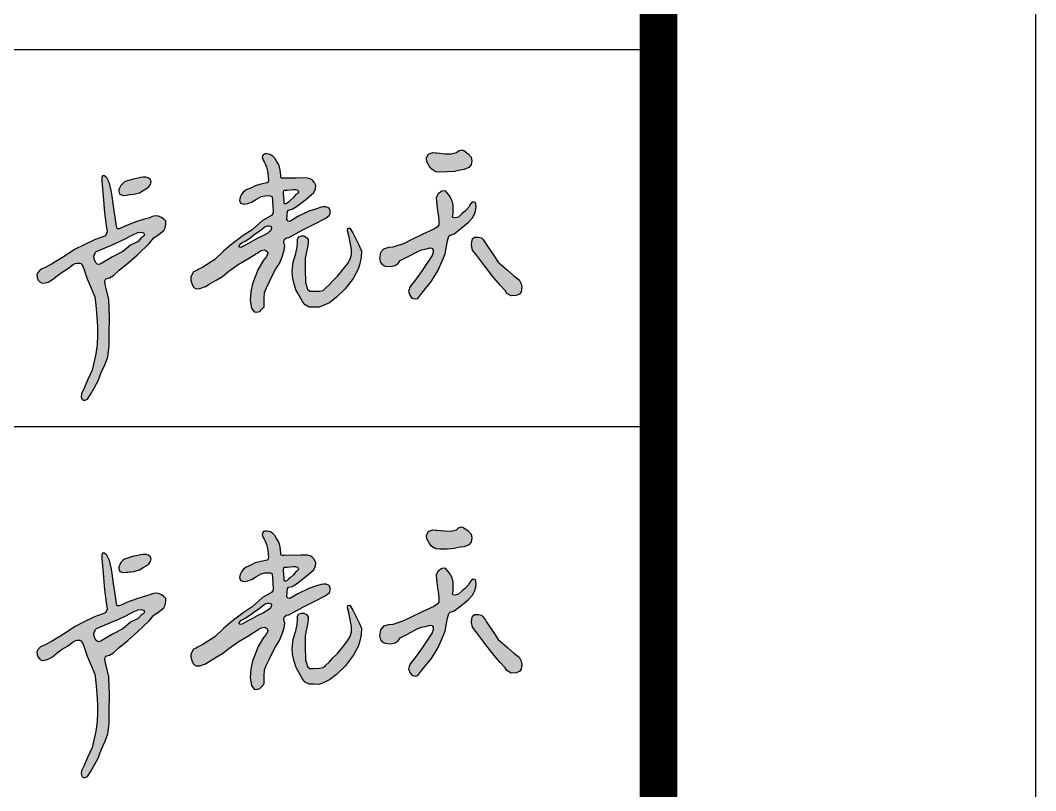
# Model space of a CAD drawing. Extents: x 9539573 to 9710259, y 1656270 to 2510207.
# Drawn here: x 9706222 to 9710259, y 2369643 to 2372707 of the extents above; entities that cross this region are included whole.
import ezdxf

# ---------------------------------------------------------------- set-up
doc = ezdxf.new("R2010")
doc.units = 0
doc.header["$LTSCALE"] = 1000
doc.header["$MEASUREMENT"] = 0
doc.layers.get('0').update_dxf_attribs({"linetype": 'CONTINUOUS'})
doc.layers.add('PP-PM-TK', color=7, linetype='CONTINUOUS')
doc.layers.add('PUB_TITLE', color=4, linetype='CONTINUOUS')

# ---------------------------------------------------------------- blocks, each defined once
blk = doc.blocks.new('A2 TK 2019')
h = blk.add_hatch(color=7)
h.paths.add_polyline_path([(7040083.6, 1994082.6), (7040089.1, 1994090.1), (7040090.5, 1994097), (7040087.6, 1994103.9), (7040082.8, 1994107), (7040076.6, 1994109.3), (7040069.2, 1994108.8), (7040062.7, 1994107.9), (7040051.4, 1994105.7), (7040043.5, 1994104.2), (7040030.8, 1994100.3), (7040019.7, 1994096.5), (7040015.5, 1994092.7), (7040009.9, 1994087.4), (7040007.2, 1994081.8), (7040004.8, 1994076.4), (7040004.7, 1994073), (7040006, 1994067.8), (7040007.7, 1994063.9), (7040015.2, 1994060.8), (7040025.1, 1994061.7), (7040029, 1994062), (7040033.5, 1994063), (7040035.8, 1994063.1), (7040045.1, 1994064), (7040059.4, 1994067.8), (7040069.2, 1994074.1)], flags=17)
h.paths.add_polyline_path([(7039995.2, 1994003.3), (7039991.1, 1994032.3), (7039987.2, 1994058.9), (7039985.2, 1994069.6), (7039979.8, 1994093.2), (7039972.9, 1994107), (7039966.5, 1994112.7), (7039961.9, 1994112.6), (7039959.5, 1994109.1), (7039959.8, 1994098.7), (7039963.4, 1994059.2), (7039966.8, 1994014.8), (7039971.6, 1993981.3), (7039973.7, 1993964.2), (7039969.8, 1993953.8), (7039940.3, 1993943.2), (7039912.7, 1993930.2), (7039887, 1993917.1), (7039863.1, 1993900.7), (7039826.5, 1993878.3), (7039809.4, 1993869.5), (7039797.3, 1993864.5), (7039790.8, 1993857.5), (7039787.9, 1993850.7), (7039788.4, 1993843.3), (7039791, 1993836.3), (7039795.1, 1993831.5), (7039801.9, 1993828.1), (7039809.1, 1993828.7), (7039817.2, 1993831), (7039829, 1993837.9), (7039841.4, 1993848), (7039854.7, 1993857.7), (7039869.1, 1993865.7), (7039883.8, 1993877.5), (7039889.4, 1993880), (7039894.5, 1993881.6), (7039900.9, 1993881.6), (7039904.5, 1993880), (7039908.9, 1993874.8), (7039911.7, 1993865.9), (7039920.7, 1993839.6), (7039931.6, 1993814.8), (7039941.1, 1993791.8), (7039943.5, 1993778.8), (7039944.9, 1993759.7), (7039946.4, 1993738.5), (7039948.3, 1993712.1), (7039948.5, 1993689.9), (7039947.7, 1993665.8), (7039944.2, 1993640.9), (7039934.2, 1993597.4), (7039922, 1993570.6), (7039912.1, 1993548.2), (7039906, 1993535.1), (7039905.4, 1993527.9), (7039906.5, 1993521.5), (7039910.5, 1993517.6), (7039915.5, 1993518.1), (7039921.8, 1993520.5), (7039929.5, 1993532.7), (7039941.7, 1993553.2), (7039950, 1993569.3), (7039958.1, 1993590.9), (7039969.1, 1993613.8), (7039975.9, 1993633.2), (7039978.9, 1993661.8), (7039979.5, 1993693.9), (7039980.1, 1993737.9), (7039978.3, 1993784.7), (7039971.8, 1993810.9), (7039968.5, 1993824.7), (7039967.8, 1993834.3), (7039970.5, 1993839.7), (7039979.9, 1993842), (7039990.7, 1993848.6), (7040005.9, 1993862.3), (7040028.6, 1993881.3), (7040054.7, 1993903.6), (7040085.6, 1993933.4), (7040097.9, 1993947.9), (7040111.7, 1993957.6), (7040124, 1993967.9), (7040128.1, 1993974.4), (7040129.4, 1993984.3), (7040129.2, 1993992.1), (7040124.6, 1993997.8), (7040118, 1994002.2), (7040110.4, 1994005.4), (7040102.5, 1994006.3), (7040093.2, 1994004.8), (7040086.8, 1994001.7), (7040069.5, 1993996.7), (7040052.9, 1993991.2), (7040024.8, 1993981.2), (7040010.8, 1993974.7), (7040005.6, 1993972.4), (7040001.9, 1993972.6), (7039999.3, 1993973.9), (7039998.7, 1993979.3)])
h.paths.add_polyline_path([(7040006.7, 1993938.5), (7040023.2, 1993946.5), (7040035.3, 1993952.6), (7040047.6, 1993958.9), (7040056.1, 1993962.2), (7040064.1, 1993963.1), (7040070.2, 1993961.3), (7040072.3, 1993958.3), (7040072.7, 1993955.1), (7040069.2, 1993951.9), (7040064.1, 1993948), (7040056.3, 1993939), (7040035.6, 1993929.1), (7040015.1, 1993912.2), (7039988.5, 1993897.6), (7039960, 1993881.1), (7039952.9, 1993877.6), (7039947.4, 1993878.8), (7039944.6, 1993881.3), (7039941.2, 1993887.2), (7039939.2, 1993893.4), (7039938.8, 1993897.6), (7039939.7, 1993902), (7039941.8, 1993906.4), (7039943.3, 1993910.1), (7039944.3, 1993911.3), (7039945.9, 1993912.3), (7039985.2, 1993929.3)], flags=16)
h.paths.add_polyline_path([(7040526.9, 1994087.2), (7040523.1, 1994096.2), (7040517.8, 1994102.1), (7040512.4, 1994105.1), (7040504.8, 1994106.7), (7040487, 1994107.2), (7040474.7, 1994106.4), (7040454.6, 1994106.7), (7040443.2, 1994106.5), (7040438.7, 1994106.4), (7040435.4, 1994106.9), (7040434.3, 1994108), (7040434.1, 1994110.5), (7040434.1, 1994112.3), (7040434.1, 1994113.7), (7040432.9, 1994129), (7040430.7, 1994136.6), (7040428.2, 1994143.3), (7040423.2, 1994151.3), (7040418, 1994159.6), (7040413.5, 1994164.8), (7040408.8, 1994167.9), (7040403.5, 1994170), (7040397.1, 1994170.7), (7040392.2, 1994170.7), (7040388, 1994169.5), (7040385.6, 1994165.7), (7040385, 1994161.8), (7040387.2, 1994154.3), (7040390.2, 1994149.4), (7040393, 1994144.6), (7040396.5, 1994135.8), (7040400, 1994121.5), (7040400.8, 1994109.6), (7040401.6, 1994102.1), (7040400.9, 1994096.3), (7040398.1, 1994094), (7040381.7, 1994090.7), (7040366.5, 1994086.6), (7040356.2, 1994081.3), (7040342.8, 1994075.3), (7040334.9, 1994069.5), (7040330, 1994063.1), (7040326.5, 1994055.7), (7040325, 1994047.5), (7040327.5, 1994039.8), (7040336.7, 1994037.7), (7040346.9, 1994038.9), (7040356.9, 1994043), (7040369.8, 1994050.8), (7040382.3, 1994057.6), (7040392.3, 1994060), (7040401, 1994060.6), (7040406.9, 1994059.9), (7040410.9, 1994058.3), (7040411.7, 1994055.6), (7040412.2, 1994048.5), (7040413.5, 1994030), (7040414.2, 1994020.7), (7040413.8, 1994014.5), (7040409.7, 1994007.7), (7040385.5, 1993994.5), (7040358.3, 1993969.9), (7040334.4, 1993954.3), (7040300.9, 1993928.5), (7040282.6, 1993912.8), (7040259.1, 1993890.5), (7040227.8, 1993870.3), (7040215.1, 1993864), (7040209.6, 1993860.8), (7040202.8, 1993858.2), (7040195.8, 1993844.9), (7040195.6, 1993836.4), (7040199.1, 1993825), (7040203.5, 1993816.9), (7040210.1, 1993813.4), (7040219.7, 1993813.8), (7040235, 1993818.9), (7040244.1, 1993825.6), (7040262.9, 1993836.4), (7040279.6, 1993846.1), (7040296.5, 1993860), (7040320.9, 1993877.7), (7040346.6, 1993892.8), (7040374.3, 1993909.8), (7040382.5, 1993914.9), (7040390.2, 1993916.4), (7040394.1, 1993915.1), (7040398.2, 1993912), (7040399.9, 1993907.4), (7040398.5, 1993902.2), (7040394.9, 1993895.9), (7040388.3, 1993889), (7040374.6, 1993865.2), (7040366.1, 1993844.6), (7040358.8, 1993826), (7040354.8, 1993805.6), (7040353.4, 1993782.1), (7040356.9, 1993761.5), (7040363.7, 1993751.8), (7040371.1, 1993751.2), (7040379, 1993753.4), (7040383.5, 1993758.2), (7040390.1, 1993765.7), (7040390.2, 1993774), (7040390.1, 1993787.1), (7040390.9, 1993803), (7040396, 1993816), (7040404.1, 1993832.4), (7040411.9, 1993849.1), (7040420.9, 1993865.7), (7040431.1, 1993880.6), (7040438.1, 1993898.3), (7040443, 1993914.3), (7040444.6, 1993926.8), (7040442.3, 1993935.8), (7040442.8, 1993943.1), (7040445.5, 1993945.6), (7040449, 1993948.1), (7040455.1, 1993949), (7040492.7, 1993969.6), (7040523.1, 1993984.5), (7040554, 1994000.5), (7040563.2, 1994008.2), (7040566.1, 1994016.9), (7040564.3, 1994022.6), (7040562, 1994027.1), (7040554.9, 1994030.6), (7040547.8, 1994030.6), (7040541.6, 1994029.3), (7040526.2, 1994024.7), (7040508.6, 1994018.9), (7040479.6, 1994004.8), (7040458.4, 1993991.9), (7040454, 1993992.9), (7040450.5, 1993996.8), (7040451.1, 1994008.6), (7040451.8, 1994018.2), (7040454.6, 1994021.9), (7040464.8, 1994024), (7040475.5, 1994031.4), (7040500.7, 1994050.2), (7040522.2, 1994068.3), (7040526.6, 1994078.5)])
h.paths.add_polyline_path([(7040442.3, 1994072.8), (7040444.1, 1994074.9), (7040446.7, 1994074.9), (7040449.3, 1994074.9), (7040451.5, 1994075.1), (7040466.9, 1994076.7), (7040473.4, 1994076.7), (7040477.3, 1994075.5), (7040480.5, 1994073), (7040480.8, 1994070.2), (7040479.1, 1994066.1), (7040474.5, 1994062.9), (7040467.5, 1994054.8), (7040459, 1994047.2), (7040454.6, 1994043.2), (7040450.8, 1994039.8), (7040447.4, 1994038.5), (7040444.1, 1994038.4), (7040443.3, 1994040.5), (7040442.8, 1994043.8), (7040442.1, 1994056.6), (7040441.4, 1994065.2), (7040441.6, 1994069.2)], flags=16)
h.paths.add_polyline_path([(7040403.3, 1993980.1), (7040406.7, 1993979.4), (7040409.3, 1993975.8), (7040409, 1993970.9), (7040406.9, 1993966.8), (7040403.8, 1993964.3), (7040399.9, 1993960.9), (7040388.2, 1993954.2), (7040371.2, 1993946.3), (7040359.1, 1993939.5), (7040346.9, 1993932.7), (7040334.9, 1993925.8), (7040330.7, 1993923.9), (7040326.4, 1993923), (7040323.9, 1993924.8), (7040324.2, 1993927.4), (7040326.2, 1993931), (7040328.4, 1993933.7), (7040333.3, 1993936.4), (7040339.9, 1993939.9), (7040351.9, 1993947.8), (7040362.6, 1993956.2), (7040374, 1993963.8), (7040380.5, 1993968.6), (7040385.6, 1993972.4), (7040388.2, 1993974.7), (7040393.1, 1993978.2), (7040399.1, 1993980.2)], flags=16)
h.paths.add_polyline_path([(7040500.1, 1993842.1), (7040499, 1993853.4), (7040498.8, 1993866.4), (7040498.5, 1993881.2), (7040498.8, 1993893.3), (7040501.9, 1993907), (7040506.1, 1993928.2), (7040506.8, 1993936), (7040506.8, 1993944), (7040502.3, 1993949.4), (7040495.3, 1993953.2), (7040492.8, 1993953.2), (7040489.4, 1993953.2), (7040482.2, 1993951.3), (7040478.6, 1993945.2), (7040478.1, 1993936.1), (7040477.5, 1993923.2), (7040474.4, 1993906.9), (7040467.3, 1993884.2), (7040464, 1993859.6), (7040465, 1993845.9), (7040468.8, 1993828.7), (7040474.4, 1993810.8), (7040479.5, 1993801.3), (7040492.4, 1993777.9), (7040498.5, 1993770.4), (7040509.5, 1993764.8), (7040521.1, 1993764.8), (7040535.5, 1993764.3), (7040544.9, 1993768.1), (7040563.1, 1993776.4), (7040581.6, 1993791), (7040604.5, 1993813.1), (7040626, 1993840.9), (7040639.4, 1993865.2), (7040642.6, 1993876.8), (7040647.3, 1993896.1), (7040647.7, 1993913.3), (7040642, 1993928), (7040630.2, 1993950.9), (7040625.5, 1993961.2), (7040616.9, 1993974.2), (7040611.9, 1993973.6), (7040610.9, 1993967.1), (7040614.5, 1993953.8), (7040617.4, 1993940.9), (7040621.2, 1993917.3), (7040621.3, 1993904.1), (7040618.3, 1993891.5), (7040610.8, 1993879.7), (7040599.4, 1993865.2), (7040584.3, 1993846.3), (7040570.8, 1993832.9), (7040563, 1993824.3), (7040552.9, 1993814.9), (7040546.1, 1993809.1), (7040536.5, 1993807.3), (7040519.9, 1993807.1), (7040510.9, 1993807.1), (7040505.2, 1993812.3), (7040502.3, 1993820.8), (7040500.1, 1993830.9)])
h.paths.add_polyline_path([(7040879.6, 1993952.8), (7040883.4, 1993955.8), (7040894.1, 1993959.3), (7040911, 1993973.1), (7040930.5, 1993988.8), (7040942.6, 1994001.5), (7040948.7, 1994013), (7040951.5, 1994022.2), (7040951.9, 1994032.2), (7040950, 1994042.1), (7040944.5, 1994043.5), (7040940, 1994040.9), (7040935.4, 1994035.9), (7040932.9, 1994029.7), (7040923.6, 1994019.9), (7040915.2, 1994012.4), (7040905.3, 1994003.4), (7040896.3, 1994001.1), (7040890.7, 1994001.8), (7040889.6, 1994003.9), (7040890.3, 1994009.2), (7040890.8, 1994011.3), (7040891.4, 1994035.7), (7040888.7, 1994046.6), (7040881.7, 1994059.3), (7040871.1, 1994072.5), (7040861.3, 1994071.9), (7040851.1, 1994064.7), (7040846.2, 1994055.1), (7040847.2, 1994043.6), (7040849.9, 1994020.1), (7040852.3, 1994004.7), (7040853.5, 1993992.9), (7040852.8, 1993982.7), (7040848.3, 1993976.9), (7040840.3, 1993971), (7040811, 1993957.8), (7040781.8, 1993944), (7040759.3, 1993932.8), (7040744.2, 1993928.1), (7040730.8, 1993923.5), (7040719.8, 1993922.8), (7040706.1, 1993918.7), (7040698.2, 1993909), (7040695.6, 1993893.5), (7040698.2, 1993882.5), (7040703.7, 1993876.8), (7040710.8, 1993873.4), (7040725.4, 1993872), (7040737.8, 1993874.8), (7040744.9, 1993880.2), (7040750.5, 1993887.9), (7040770.5, 1993898), (7040796.1, 1993911.6), (7040807.4, 1993916.6), (7040816.7, 1993918), (7040829.8, 1993921.4), (7040834.6, 1993920.6), (7040837.7, 1993916.3), (7040838.1, 1993910), (7040835.1, 1993901.1), (7040809, 1993861.7), (7040791.5, 1993836.8), (7040776.9, 1993819.3), (7040773.1, 1993806.1), (7040775.9, 1993796.2), (7040781.4, 1993788.6), (7040790.4, 1993786.4), (7040797.3, 1993787.7), (7040808.3, 1993801.9), (7040833.6, 1993833.5), (7040851.3, 1993862.6), (7040863, 1993888.7), (7040869.6, 1993905.6), (7040873.4, 1993925.6), (7040875.7, 1993940.1)])
h.paths.add_polyline_path([(7040940.3, 1994152.7), (7040938.6, 1994162.5), (7040931.3, 1994171.2), (7040919.3, 1994179.8), (7040914.4, 1994181.9), (7040905.4, 1994179.2), (7040900.1, 1994174.3), (7040885.5, 1994170.9), (7040869, 1994171.2), (7040848.1, 1994173.4), (7040845.1, 1994173.8), (7040836.4, 1994174.3), (7040825.7, 1994169.9), (7040820.3, 1994160.4), (7040821.7, 1994150), (7040828.1, 1994137.8), (7040834.8, 1994130.4), (7040845.3, 1994123.7), (7040855.9, 1994122.7), (7040875, 1994123.3), (7040894.9, 1994124.4), (7040909.4, 1994128.1), (7040920.4, 1994129.5), (7040932.6, 1994134.9), (7040939, 1994141.5)])
h.paths.add_polyline_path([(7040998.7, 1993901.4), (7040980.3, 1993928.6), (7040976.6, 1993934.4), (7040970.9, 1993944), (7040966, 1993948.3), (7040958.1, 1993950.1), (7040948.1, 1993949.8), (7040942, 1993945.3), (7040940.4, 1993937.9), (7040939.8, 1993928.5), (7040942.1, 1993915.8), (7040953.7, 1993901.4), (7040977.8, 1993869.8), (7040998.5, 1993842.4), (7041016, 1993822.7), (7041028.6, 1993808.4), (7041033.7, 1993801.1), (7041045.1, 1993794.7), (7041058.1, 1993795.6), (7041067, 1993799.1), (7041071.1, 1993805.3), (7041073.2, 1993817.5), (7041071.8, 1993826.2), (7041066.2, 1993836.8), (7041052.3, 1993847.6), (7041035.2, 1993862.3), (7041010.7, 1993883.7)])
h = blk.add_hatch(color=7)
h.paths.add_polyline_path([(7040083.6, 1993082.6), (7040089.1, 1993090.1), (7040090.5, 1993097), (7040087.6, 1993103.9), (7040082.8, 1993107), (7040076.6, 1993109.3), (7040069.2, 1993108.8), (7040062.7, 1993107.9), (7040051.4, 1993105.7), (7040043.5, 1993104.2), (7040030.8, 1993100.3), (7040019.7, 1993096.5), (7040015.5, 1993092.7), (7040009.9, 1993087.4), (7040007.2, 1993081.8), (7040004.8, 1993076.4), (7040004.7, 1993073), (7040006, 1993067.8), (7040007.7, 1993063.9), (7040015.2, 1993060.8), (7040025.1, 1993061.7), (7040029, 1993062), (7040033.5, 1993063), (7040035.8, 1993063.1), (7040045.1, 1993064), (7040059.4, 1993067.8), (7040069.2, 1993074.1)], flags=17)
h.paths.add_polyline_path([(7039995.2, 1993003.3), (7039991.1, 1993032.3), (7039987.2, 1993058.9), (7039985.2, 1993069.6), (7039979.8, 1993093.2), (7039972.9, 1993107), (7039966.5, 1993112.7), (7039961.9, 1993112.6), (7039959.5, 1993109.1), (7039959.8, 1993098.7), (7039963.4, 1993059.2), (7039966.8, 1993014.8), (7039971.6, 1992981.3), (7039973.7, 1992964.2), (7039969.8, 1992953.8), (7039940.3, 1992943.2), (7039912.7, 1992930.2), (7039887, 1992917.1), (7039863.1, 1992900.7), (7039826.5, 1992878.3), (7039809.4, 1992869.5), (7039797.3, 1992864.5), (7039790.8, 1992857.5), (7039787.9, 1992850.7), (7039788.4, 1992843.3), (7039791, 1992836.3), (7039795.1, 1992831.5), (7039801.9, 1992828.1), (7039809.1, 1992828.7), (7039817.2, 1992831), (7039829, 1992837.9), (7039841.4, 1992848), (7039854.7, 1992857.7), (7039869.1, 1992865.7), (7039883.8, 1992877.5), (7039889.4, 1992880), (7039894.5, 1992881.6), (7039900.9, 1992881.6), (7039904.5, 1992880), (7039908.9, 1992874.8), (7039911.7, 1992865.9), (7039920.7, 1992839.6), (7039931.6, 1992814.8), (7039941.1, 1992791.8), (7039943.5, 1992778.8), (7039944.9, 1992759.7), (7039946.4, 1992738.5), (7039948.3, 1992712.1), (7039948.5, 1992689.9), (7039947.7, 1992665.8), (7039944.2, 1992640.9), (7039934.2, 1992597.4), (7039922, 1992570.6), (7039912.1, 1992548.2), (7039906, 1992535.1), (7039905.4, 1992527.9), (7039906.5, 1992521.5), (7039910.5, 1992517.6), (7039915.5, 1992518.1), (7039921.8, 1992520.5), (7039929.5, 1992532.7), (7039941.7, 1992553.2), (7039950, 1992569.3), (7039958.1, 1992590.9), (7039969.1, 1992613.8), (7039975.9, 1992633.2), (7039978.9, 1992661.8), (7039979.5, 1992693.9), (7039980.1, 1992737.9), (7039978.3, 1992784.7), (7039971.8, 1992810.9), (7039968.5, 1992824.7), (7039967.8, 1992834.3), (7039970.5, 1992839.7), (7039979.9, 1992842), (7039990.7, 1992848.6), (7040005.9, 1992862.3), (7040028.6, 1992881.3), (7040054.7, 1992903.6), (7040085.6, 1992933.4), (7040097.9, 1992947.9), (7040111.7, 1992957.6), (7040124, 1992967.9), (7040128.1, 1992974.4), (7040129.4, 1992984.3), (7040129.2, 1992992.1), (7040124.6, 1992997.8), (7040118, 1993002.2), (7040110.4, 1993005.4), (7040102.5, 1993006.3), (7040093.2, 1993004.8), (7040086.8, 1993001.7), (7040069.5, 1992996.7), (7040052.9, 1992991.2), (7040024.8, 1992981.2), (7040010.8, 1992974.7), (7040005.6, 1992972.4), (7040001.9, 1992972.6), (7039999.3, 1992973.9), (7039998.7, 1992979.3)])
h.paths.add_polyline_path([(7040006.7, 1992938.5), (7040023.2, 1992946.5), (7040035.3, 1992952.6), (7040047.6, 1992958.9), (7040056.1, 1992962.2), (7040064.1, 1992963.1), (7040070.2, 1992961.3), (7040072.3, 1992958.3), (7040072.7, 1992955.1), (7040069.2, 1992951.9), (7040064.1, 1992948), (7040056.3, 1992939), (7040035.6, 1992929.1), (7040015.1, 1992912.2), (7039988.5, 1992897.6), (7039960, 1992881.1), (7039952.9, 1992877.6), (7039947.4, 1992878.8), (7039944.6, 1992881.3), (7039941.2, 1992887.2), (7039939.2, 1992893.4), (7039938.8, 1992897.6), (7039939.7, 1992902), (7039941.8, 1992906.4), (7039943.3, 1992910.1), (7039944.3, 1992911.3), (7039945.9, 1992912.3), (7039985.2, 1992929.3)], flags=16)
h.paths.add_polyline_path([(7040526.9, 1993087.2), (7040523.1, 1993096.2), (7040517.8, 1993102.1), (7040512.4, 1993105.1), (7040504.8, 1993106.7), (7040487, 1993107.2), (7040474.7, 1993106.4), (7040454.6, 1993106.7), (7040443.2, 1993106.5), (7040438.7, 1993106.4), (7040435.4, 1993106.9), (7040434.3, 1993108), (7040434.1, 1993110.5), (7040434.1, 1993112.3), (7040434.1, 1993113.7), (7040432.9, 1993129), (7040430.7, 1993136.6), (7040428.2, 1993143.3), (7040423.2, 1993151.3), (7040418, 1993159.6), (7040413.5, 1993164.8), (7040408.8, 1993167.9), (7040403.5, 1993170), (7040397.1, 1993170.7), (7040392.2, 1993170.7), (7040388, 1993169.5), (7040385.6, 1993165.7), (7040385, 1993161.8), (7040387.2, 1993154.3), (7040390.2, 1993149.4), (7040393, 1993144.6), (7040396.5, 1993135.8), (7040400, 1993121.5), (7040400.8, 1993109.6), (7040401.6, 1993102.1), (7040400.9, 1993096.3), (7040398.1, 1993094), (7040381.7, 1993090.7), (7040366.5, 1993086.6), (7040356.2, 1993081.3), (7040342.8, 1993075.3), (7040334.9, 1993069.5), (7040330, 1993063.1), (7040326.5, 1993055.7), (7040325, 1993047.5), (7040327.5, 1993039.8), (7040336.7, 1993037.7), (7040346.9, 1993038.9), (7040356.9, 1993043), (7040369.8, 1993050.8), (7040382.3, 1993057.6), (7040392.3, 1993060), (7040401, 1993060.6), (7040406.9, 1993059.9), (7040410.9, 1993058.3), (7040411.7, 1993055.6), (7040412.2, 1993048.5), (7040413.5, 1993030), (7040414.2, 1993020.7), (7040413.8, 1993014.5), (7040409.7, 1993007.7), (7040385.5, 1992994.5), (7040358.3, 1992969.9), (7040334.4, 1992954.3), (7040300.9, 1992928.5), (7040282.6, 1992912.8), (7040259.1, 1992890.5), (7040227.8, 1992870.3), (7040215.1, 1992864), (7040209.6, 1992860.8), (7040202.8, 1992858.2), (7040195.8, 1992844.9), (7040195.6, 1992836.4), (7040199.1, 1992825), (7040203.5, 1992816.9), (7040210.1, 1992813.4), (7040219.7, 1992813.8), (7040235, 1992818.9), (7040244.1, 1992825.6), (7040262.9, 1992836.4), (7040279.6, 1992846.1), (7040296.5, 1992860), (7040320.9, 1992877.7), (7040346.6, 1992892.8), (7040374.3, 1992909.8), (7040382.5, 1992914.9), (7040390.2, 1992916.4), (7040394.1, 1992915.1), (7040398.2, 1992912), (7040399.9, 1992907.4), (7040398.5, 1992902.2), (7040394.9, 1992895.9), (7040388.3, 1992889), (7040374.6, 1992865.2), (7040366.1, 1992844.6), (7040358.8, 1992826), (7040354.8, 1992805.6), (7040353.4, 1992782.1), (7040356.9, 1992761.5), (7040363.7, 1992751.8), (7040371.1, 1992751.2), (7040379, 1992753.4), (7040383.5, 1992758.2), (7040390.1, 1992765.7), (7040390.2, 1992774), (7040390.1, 1992787.1), (7040390.9, 1992803), (7040396, 1992816), (7040404.1, 1992832.4), (7040411.9, 1992849.1), (7040420.9, 1992865.7), (7040431.1, 1992880.6), (7040438.1, 1992898.3), (7040443, 1992914.3), (7040444.6, 1992926.8), (7040442.3, 1992935.8), (7040442.8, 1992943.1), (7040445.5, 1992945.6), (7040449, 1992948.1), (7040455.1, 1992949), (7040492.7, 1992969.6), (7040523.1, 1992984.5), (7040554, 1993000.5), (7040563.2, 1993008.2), (7040566.1, 1993016.9), (7040564.3, 1993022.6), (7040562, 1993027.1), (7040554.9, 1993030.6), (7040547.8, 1993030.6), (7040541.6, 1993029.3), (7040526.2, 1993024.7), (7040508.6, 1993018.9), (7040479.6, 1993004.8), (7040458.4, 1992991.9), (7040454, 1992992.9), (7040450.5, 1992996.8), (7040451.1, 1993008.6), (7040451.8, 1993018.2), (7040454.6, 1993021.9), (7040464.8, 1993024), (7040475.5, 1993031.4), (7040500.7, 1993050.2), (7040522.2, 1993068.3), (7040526.6, 1993078.5)])
h.paths.add_polyline_path([(7040442.3, 1993072.8), (7040444.1, 1993074.9), (7040446.7, 1993074.9), (7040449.3, 1993074.9), (7040451.5, 1993075.1), (7040466.9, 1993076.7), (7040473.4, 1993076.7), (7040477.3, 1993075.5), (7040480.5, 1993073), (7040480.8, 1993070.2), (7040479.1, 1993066.1), (7040474.5, 1993062.9), (7040467.5, 1993054.8), (7040459, 1993047.2), (7040454.6, 1993043.2), (7040450.8, 1993039.8), (7040447.4, 1993038.5), (7040444.1, 1993038.4), (7040443.3, 1993040.5), (7040442.8, 1993043.8), (7040442.1, 1993056.6), (7040441.4, 1993065.2), (7040441.6, 1993069.2)], flags=16)
h.paths.add_polyline_path([(7040403.3, 1992980.1), (7040406.7, 1992979.4), (7040409.3, 1992975.8), (7040409, 1992970.9), (7040406.9, 1992966.8), (7040403.8, 1992964.3), (7040399.9, 1992960.9), (7040388.2, 1992954.2), (7040371.2, 1992946.3), (7040359.1, 1992939.5), (7040346.9, 1992932.7), (7040334.9, 1992925.8), (7040330.7, 1992923.9), (7040326.4, 1992923), (7040323.9, 1992924.8), (7040324.2, 1992927.4), (7040326.2, 1992931), (7040328.4, 1992933.7), (7040333.3, 1992936.4), (7040339.9, 1992939.9), (7040351.9, 1992947.8), (7040362.6, 1992956.2), (7040374, 1992963.8), (7040380.5, 1992968.6), (7040385.6, 1992972.4), (7040388.2, 1992974.7), (7040393.1, 1992978.2), (7040399.1, 1992980.2)], flags=16)
h.paths.add_polyline_path([(7040500.1, 1992842.1), (7040499, 1992853.4), (7040498.8, 1992866.4), (7040498.5, 1992881.2), (7040498.8, 1992893.3), (7040501.9, 1992907), (7040506.1, 1992928.2), (7040506.8, 1992936), (7040506.8, 1992944), (7040502.3, 1992949.4), (7040495.3, 1992953.2), (7040492.8, 1992953.2), (7040489.4, 1992953.2), (7040482.2, 1992951.3), (7040478.6, 1992945.2), (7040478.1, 1992936.1), (7040477.5, 1992923.2), (7040474.4, 1992906.9), (7040467.3, 1992884.2), (7040464, 1992859.6), (7040465, 1992845.9), (7040468.8, 1992828.7), (7040474.4, 1992810.8), (7040479.5, 1992801.3), (7040492.4, 1992777.9), (7040498.5, 1992770.4), (7040509.5, 1992764.8), (7040521.1, 1992764.8), (7040535.5, 1992764.3), (7040544.9, 1992768.1), (7040563.1, 1992776.4), (7040581.6, 1992791), (7040604.5, 1992813.1), (7040626, 1992840.9), (7040639.4, 1992865.2), (7040642.6, 1992876.8), (7040647.3, 1992896.1), (7040647.7, 1992913.3), (7040642, 1992928), (7040630.2, 1992950.9), (7040625.5, 1992961.2), (7040616.9, 1992974.2), (7040611.9, 1992973.6), (7040610.9, 1992967.1), (7040614.5, 1992953.8), (7040617.4, 1992940.9), (7040621.2, 1992917.3), (7040621.3, 1992904.1), (7040618.3, 1992891.5), (7040610.8, 1992879.7), (7040599.4, 1992865.2), (7040584.3, 1992846.3), (7040570.8, 1992832.9), (7040563, 1992824.3), (7040552.9, 1992814.9), (7040546.1, 1992809.1), (7040536.5, 1992807.3), (7040519.9, 1992807.1), (7040510.9, 1992807.1), (7040505.2, 1992812.3), (7040502.3, 1992820.8), (7040500.1, 1992830.9)])
h.paths.add_polyline_path([(7040879.6, 1992952.8), (7040883.4, 1992955.8), (7040894.1, 1992959.3), (7040911, 1992973.1), (7040930.5, 1992988.8), (7040942.6, 1993001.5), (7040948.7, 1993013), (7040951.5, 1993022.2), (7040951.9, 1993032.2), (7040950, 1993042.1), (7040944.5, 1993043.5), (7040940, 1993040.9), (7040935.4, 1993035.9), (7040932.9, 1993029.7), (7040923.6, 1993019.9), (7040915.2, 1993012.4), (7040905.3, 1993003.4), (7040896.3, 1993001.1), (7040890.7, 1993001.8), (7040889.6, 1993003.9), (7040890.3, 1993009.2), (7040890.8, 1993011.3), (7040891.4, 1993035.7), (7040888.7, 1993046.6), (7040881.7, 1993059.3), (7040871.1, 1993072.5), (7040861.3, 1993071.9), (7040851.1, 1993064.7), (7040846.2, 1993055.1), (7040847.2, 1993043.6), (7040849.9, 1993020.1), (7040852.3, 1993004.7), (7040853.5, 1992992.9), (7040852.8, 1992982.7), (7040848.3, 1992976.9), (7040840.3, 1992971), (7040811, 1992957.8), (7040781.8, 1992944), (7040759.3, 1992932.8), (7040744.2, 1992928.1), (7040730.8, 1992923.5), (7040719.8, 1992922.8), (7040706.1, 1992918.7), (7040698.2, 1992909), (7040695.6, 1992893.5), (7040698.2, 1992882.5), (7040703.7, 1992876.8), (7040710.8, 1992873.4), (7040725.4, 1992872), (7040737.8, 1992874.8), (7040744.9, 1992880.2), (7040750.5, 1992887.9), (7040770.5, 1992898), (7040796.1, 1992911.6), (7040807.4, 1992916.6), (7040816.7, 1992918), (7040829.8, 1992921.4), (7040834.6, 1992920.6), (7040837.7, 1992916.3), (7040838.1, 1992910), (7040835.1, 1992901.1), (7040809, 1992861.7), (7040791.5, 1992836.8), (7040776.9, 1992819.3), (7040773.1, 1992806.1), (7040775.9, 1992796.2), (7040781.4, 1992788.6), (7040790.4, 1992786.4), (7040797.3, 1992787.7), (7040808.3, 1992801.9), (7040833.6, 1992833.5), (7040851.3, 1992862.6), (7040863, 1992888.7), (7040869.6, 1992905.6), (7040873.4, 1992925.6), (7040875.7, 1992940.1)])
h.paths.add_polyline_path([(7040940.3, 1993152.7), (7040938.6, 1993162.5), (7040931.3, 1993171.2), (7040919.3, 1993179.8), (7040914.4, 1993181.9), (7040905.4, 1993179.2), (7040900.1, 1993174.3), (7040885.5, 1993170.9), (7040869, 1993171.2), (7040848.1, 1993173.4), (7040845.1, 1993173.8), (7040836.4, 1993174.3), (7040825.7, 1993169.9), (7040820.3, 1993160.4), (7040821.7, 1993150), (7040828.1, 1993137.8), (7040834.8, 1993130.4), (7040845.3, 1993123.7), (7040855.9, 1993122.7), (7040875, 1993123.3), (7040894.9, 1993124.4), (7040909.4, 1993128.1), (7040920.4, 1993129.5), (7040932.6, 1993134.9), (7040939, 1993141.5)])
h.paths.add_polyline_path([(7040998.7, 1992901.4), (7040980.3, 1992928.6), (7040976.6, 1992934.4), (7040970.9, 1992944), (7040966, 1992948.3), (7040958.1, 1992950.1), (7040948.1, 1992949.8), (7040942, 1992945.3), (7040940.4, 1992937.9), (7040939.8, 1992928.5), (7040942.1, 1992915.8), (7040953.7, 1992901.4), (7040977.8, 1992869.8), (7040998.5, 1992842.4), (7041016, 1992822.7), (7041028.6, 1992808.4), (7041033.7, 1992801.1), (7041045.1, 1992794.7), (7041058.1, 1992795.6), (7041067, 1992799.1), (7041071.1, 1992805.3), (7041073.2, 1992817.5), (7041071.8, 1992826.2), (7041066.2, 1992836.8), (7041052.3, 1992847.6), (7041035.2, 1992862.3), (7041010.7, 1992883.7)])
for points in [[(7040434.1, 1994113.7), (7040432.9, 1994129), (7040430.7, 1994136.6), (7040428.2, 1994143.3), (7040423.2, 1994151.3), (7040418, 1994159.6), (7040413.5, 1994164.8), (7040408.8, 1994167.9), (7040403.5, 1994170), (7040397.1, 1994170.7), (7040392.2, 1994170.7), (7040388, 1994169.5), (7040385.6, 1994165.7), (7040385, 1994161.8), (7040387.2, 1994154.3), (7040390.2, 1994149.4), (7040393, 1994144.6), (7040396.5, 1994135.8), (7040400, 1994121.5), (7040400.8, 1994109.6), (7040401.6, 1994102.1), (7040400.9, 1994096.3), (7040398.1, 1994094), (7040381.7, 1994090.7), (7040366.5, 1994086.6), (7040356.2, 1994081.3), (7040342.8, 1994075.3), (7040334.9, 1994069.5), (7040330, 1994063.1), (7040326.5, 1994055.7), (7040325, 1994047.5), (7040327.5, 1994039.8), (7040336.7, 1994037.7), (7040346.9, 1994038.9), (7040356.9, 1994043), (7040369.8, 1994050.8), (7040382.3, 1994057.6), (7040392.3, 1994060), (7040401, 1994060.6), (7040406.9, 1994059.9), (7040410.9, 1994058.3), (7040411.7, 1994055.6), (7040412.2, 1994048.5), (7040413.5, 1994030), (7040414.2, 1994020.7), (7040413.8, 1994014.5), (7040409.7, 1994007.7), (7040385.5, 1993994.5), (7040358.3, 1993969.9), (7040334.4, 1993954.3), (7040300.9, 1993928.5), (7040282.6, 1993912.8), (7040259.1, 1993890.5), (7040227.8, 1993870.3), (7040215.1, 1993864), (7040209.6, 1993860.8), (7040202.8, 1993858.2), (7040195.8, 1993844.9), (7040195.6, 1993836.4), (7040199.1, 1993825), (7040203.5, 1993816.9), (7040210.1, 1993813.4), (7040219.7, 1993813.8), (7040235, 1993818.9), (7040244.1, 1993825.6), (7040262.9, 1993836.4), (7040279.6, 1993846.1), (7040296.5, 1993860), (7040320.9, 1993877.7), (7040346.6, 1993892.8), (7040374.3, 1993909.8), (7040382.5, 1993914.9), (7040390.2, 1993916.4), (7040394.1, 1993915.1), (7040398.2, 1993912), (7040399.9, 1993907.4), (7040398.5, 1993902.2), (7040394.9, 1993895.9), (7040388.3, 1993889), (7040374.6, 1993865.2), (7040366.1, 1993844.6), (7040358.8, 1993826), (7040354.8, 1993805.6), (7040353.4, 1993782.1), (7040356.9, 1993761.5), (7040363.7, 1993751.8), (7040371.1, 1993751.2), (7040379, 1993753.4), (7040383.5, 1993758.2), (7040390.1, 1993765.7), (7040390.2, 1993774), (7040390.1, 1993787.1), (7040390.9, 1993803), (7040396, 1993816), (7040404.1, 1993832.4), (7040411.9, 1993849.1), (7040420.9, 1993865.7), (7040431.1, 1993880.6), (7040438.1, 1993898.3), (7040443, 1993914.3), (7040444.6, 1993926.8), (7040442.3, 1993935.8), (7040442.8, 1993943.1), (7040445.5, 1993945.6), (7040449, 1993948.1), (7040455.1, 1993949), (7040492.7, 1993969.6), (7040523.1, 1993984.5), (7040554, 1994000.5), (7040563.2, 1994008.2), (7040566.1, 1994016.9), (7040564.3, 1994022.6), (7040562, 1994027.1), (7040554.9, 1994030.6), (7040547.8, 1994030.6), (7040541.6, 1994029.3), (7040526.2, 1994024.7), (7040508.6, 1994018.9), (7040479.6, 1994004.8), (7040458.4, 1993991.9), (7040454, 1993992.9), (7040450.5, 1993996.8), (7040451.1, 1994008.6), (7040451.8, 1994018.2), (7040454.6, 1994021.9), (7040464.8, 1994024), (7040475.5, 1994031.4), (7040500.7, 1994050.2), (7040522.2, 1994068.3), (7040526.6, 1994078.5), (7040526.9, 1994087.2), (7040523.1, 1994096.2), (7040517.8, 1994102.1), (7040512.4, 1994105.1), (7040504.8, 1994106.7), (7040487, 1994107.2), (7040474.7, 1994106.4), (7040454.6, 1994106.7), (7040443.2, 1994106.5), (7040438.7, 1994106.4), (7040435.4, 1994106.9), (7040434.3, 1994108), (7040434.1, 1994110.5), (7040434.1, 1994112.3)], [(7040848.1, 1994173.4), (7040869, 1994171.2), (7040885.5, 1994170.9), (7040900.1, 1994174.3), (7040905.4, 1994179.2), (7040914.4, 1994181.9), (7040919.3, 1994179.8), (7040931.3, 1994171.2), (7040938.6, 1994162.5), (7040940.3, 1994152.7), (7040939, 1994141.5), (7040932.6, 1994134.9), (7040920.4, 1994129.5), (7040909.4, 1994128.1), (7040894.9, 1994124.4), (7040875, 1994123.3), (7040855.9, 1994122.7), (7040845.3, 1994123.7), (7040834.8, 1994130.4), (7040828.1, 1994137.8), (7040821.7, 1994150), (7040820.3, 1994160.4), (7040825.7, 1994169.9), (7040836.4, 1994174.3), (7040845.1, 1994173.8)], [(7040035.8, 1994063.1), (7040045.1, 1994064), (7040059.4, 1994067.8), (7040069.2, 1994074.1), (7040083.6, 1994082.6), (7040089.1, 1994090.1), (7040090.5, 1994097), (7040087.6, 1994103.9), (7040082.8, 1994107), (7040076.6, 1994109.3), (7040069.2, 1994108.8), (7040062.7, 1994107.9), (7040051.4, 1994105.7), (7040043.5, 1994104.2), (7040030.8, 1994100.3), (7040019.7, 1994096.5), (7040015.5, 1994092.7), (7040009.9, 1994087.4), (7040007.2, 1994081.8), (7040004.8, 1994076.4), (7040004.7, 1994073), (7040006, 1994067.8), (7040007.7, 1994063.9), (7040015.2, 1994060.8), (7040025.1, 1994061.7), (7040029, 1994062), (7040033.5, 1994063)], [(7040451.5, 1994075.1), (7040466.9, 1994076.7), (7040473.4, 1994076.7), (7040477.3, 1994075.5), (7040480.5, 1994073), (7040480.8, 1994070.2), (7040479.1, 1994066.1), (7040474.5, 1994062.9), (7040467.5, 1994054.8), (7040459, 1994047.2), (7040454.6, 1994043.2), (7040450.8, 1994039.8), (7040447.4, 1994038.5), (7040444.1, 1994038.4), (7040443.3, 1994040.5), (7040442.8, 1994043.8), (7040442.1, 1994056.6), (7040441.4, 1994065.2), (7040441.6, 1994069.2), (7040442.3, 1994072.8), (7040444.1, 1994074.9), (7040446.7, 1994074.9), (7040449.3, 1994074.9)], [(7040890.8, 1994011.3), (7040891.4, 1994035.7), (7040888.7, 1994046.6), (7040881.7, 1994059.3), (7040871.1, 1994072.5), (7040861.3, 1994071.9), (7040851.1, 1994064.7), (7040846.2, 1994055.1), (7040847.2, 1994043.6), (7040849.9, 1994020.1), (7040852.3, 1994004.7), (7040853.5, 1993992.9), (7040852.8, 1993982.7), (7040848.3, 1993976.9), (7040840.3, 1993971), (7040811, 1993957.8), (7040781.8, 1993944), (7040759.3, 1993932.8), (7040744.2, 1993928.1), (7040730.8, 1993923.5), (7040719.8, 1993922.8), (7040706.1, 1993918.7), (7040698.2, 1993909), (7040695.6, 1993893.5), (7040698.2, 1993882.5), (7040703.7, 1993876.8), (7040710.8, 1993873.4), (7040725.4, 1993872), (7040737.8, 1993874.8), (7040744.9, 1993880.2), (7040750.5, 1993887.9), (7040770.5, 1993898), (7040796.1, 1993911.6), (7040807.4, 1993916.6), (7040816.7, 1993918), (7040829.8, 1993921.4), (7040834.6, 1993920.6), (7040837.7, 1993916.3), (7040838.1, 1993910), (7040835.1, 1993901.1), (7040809, 1993861.7), (7040791.5, 1993836.8), (7040776.9, 1993819.3), (7040773.1, 1993806.1), (7040775.9, 1993796.2), (7040781.4, 1993788.6), (7040790.4, 1993786.4), (7040797.3, 1993787.7), (7040808.3, 1993801.9), (7040833.6, 1993833.5), (7040851.3, 1993862.6), (7040863, 1993888.7), (7040869.6, 1993905.6), (7040873.4, 1993925.6), (7040875.7, 1993940.1), (7040879.6, 1993952.8), (7040883.4, 1993955.8), (7040894.1, 1993959.3), (7040911, 1993973.1), (7040930.5, 1993988.8), (7040942.6, 1994001.5), (7040948.7, 1994013), (7040951.5, 1994022.2), (7040951.9, 1994032.2), (7040950, 1994042.1), (7040944.5, 1994043.5), (7040940, 1994040.9), (7040935.4, 1994035.9), (7040932.9, 1994029.7), (7040923.6, 1994019.9), (7040915.2, 1994012.4), (7040905.3, 1994003.4), (7040896.3, 1994001.1), (7040890.7, 1994001.8), (7040889.6, 1994003.9), (7040890.3, 1994009.2)], [(7040388.2, 1993974.7), (7040393.1, 1993978.2), (7040399.1, 1993980.2), (7040403.3, 1993980.1), (7040406.7, 1993979.4), (7040409.3, 1993975.8), (7040409, 1993970.9), (7040406.9, 1993966.8), (7040403.8, 1993964.3), (7040399.9, 1993960.9), (7040388.2, 1993954.2), (7040371.2, 1993946.3), (7040359.1, 1993939.5), (7040346.9, 1993932.7), (7040334.9, 1993925.8), (7040330.7, 1993923.9), (7040326.4, 1993923), (7040323.9, 1993924.8), (7040324.2, 1993927.4), (7040326.2, 1993931), (7040328.4, 1993933.7), (7040333.3, 1993936.4), (7040339.9, 1993939.9), (7040351.9, 1993947.8), (7040362.6, 1993956.2), (7040374, 1993963.8), (7040380.5, 1993968.6), (7040385.6, 1993972.4)], [(7039945.9, 1993912.3), (7039985.2, 1993929.3), (7040006.7, 1993938.5), (7040023.2, 1993946.5), (7040035.3, 1993952.6), (7040047.6, 1993958.9), (7040056.1, 1993962.2), (7040064.1, 1993963.1), (7040070.2, 1993961.3), (7040072.3, 1993958.3), (7040072.7, 1993955.1), (7040069.2, 1993951.9), (7040064.1, 1993948), (7040056.3, 1993939), (7040035.6, 1993929.1), (7040015.1, 1993912.2), (7039988.5, 1993897.6), (7039960, 1993881.1), (7039952.9, 1993877.6), (7039947.4, 1993878.8), (7039944.6, 1993881.3), (7039941.2, 1993887.2), (7039939.2, 1993893.4), (7039938.8, 1993897.6), (7039939.7, 1993902), (7039941.8, 1993906.4), (7039943.3, 1993910.1), (7039944.3, 1993911.3)], [(7040495.3, 1993953.2), (7040502.3, 1993949.4), (7040506.8, 1993944), (7040506.8, 1993936), (7040506.1, 1993928.2), (7040501.9, 1993907), (7040498.8, 1993893.3), (7040498.5, 1993881.2), (7040498.8, 1993866.4), (7040499, 1993853.4), (7040500.1, 1993842.1), (7040500.1, 1993830.9), (7040502.3, 1993820.8), (7040505.2, 1993812.3), (7040510.9, 1993807.1), (7040519.9, 1993807.1), (7040536.5, 1993807.3), (7040546.1, 1993809.1), (7040552.9, 1993814.9), (7040563, 1993824.3), (7040570.8, 1993832.9), (7040584.3, 1993846.3), (7040599.4, 1993865.2), (7040610.8, 1993879.7), (7040618.3, 1993891.5), (7040621.3, 1993904.1), (7040621.2, 1993917.3), (7040617.4, 1993940.9), (7040614.5, 1993953.8), (7040610.9, 1993967.1), (7040611.9, 1993973.6), (7040616.9, 1993974.2), (7040616.9, 1993974.2), (7040625.5, 1993961.2), (7040630.2, 1993950.9), (7040642, 1993928), (7040647.7, 1993913.3), (7040647.3, 1993896.1), (7040642.6, 1993876.8), (7040639.4, 1993865.2), (7040626, 1993840.9), (7040604.5, 1993813.1), (7040581.6, 1993791), (7040563.1, 1993776.4), (7040544.9, 1993768.1), (7040535.5, 1993764.3), (7040521.1, 1993764.8), (7040509.5, 1993764.8), (7040498.5, 1993770.4), (7040492.4, 1993777.9), (7040479.5, 1993801.3), (7040474.4, 1993810.8), (7040468.8, 1993828.7), (7040465, 1993845.9), (7040464, 1993859.6), (7040467.3, 1993884.2), (7040474.4, 1993906.9), (7040477.5, 1993923.2), (7040478.1, 1993936.1), (7040478.6, 1993945.2), (7040482.2, 1993951.3), (7040489.4, 1993953.2), (7040492.8, 1993953.2)], [(7040980.3, 1993928.6), (7040998.7, 1993901.4), (7041010.7, 1993883.7), (7041035.2, 1993862.3), (7041052.3, 1993847.6), (7041066.2, 1993836.8), (7041071.8, 1993826.2), (7041073.2, 1993817.5), (7041071.1, 1993805.3), (7041067, 1993799.1), (7041058.1, 1993795.6), (7041045.1, 1993794.7), (7041033.7, 1993801.1), (7041028.6, 1993808.4), (7041016, 1993822.7), (7040998.5, 1993842.4), (7040977.8, 1993869.8), (7040953.7, 1993901.4), (7040942.1, 1993915.8), (7040939.8, 1993928.5), (7040940.4, 1993937.9), (7040942, 1993945.3), (7040948.1, 1993949.8), (7040958.1, 1993950.1), (7040966, 1993948.3), (7040970.9, 1993944), (7040976.6, 1993934.4)], [(7040848.1, 1993173.4), (7040869, 1993171.2), (7040885.5, 1993170.9), (7040900.1, 1993174.3), (7040905.4, 1993179.2), (7040914.4, 1993181.9), (7040919.3, 1993179.8), (7040931.3, 1993171.2), (7040938.6, 1993162.5), (7040940.3, 1993152.7), (7040939, 1993141.5), (7040932.6, 1993134.9), (7040920.4, 1993129.5), (7040909.4, 1993128.1), (7040894.9, 1993124.4), (7040875, 1993123.3), (7040855.9, 1993122.7), (7040845.3, 1993123.7), (7040834.8, 1993130.4), (7040828.1, 1993137.8), (7040821.7, 1993150), (7040820.3, 1993160.4), (7040825.7, 1993169.9), (7040836.4, 1993174.3), (7040845.1, 1993173.8)], [(7040434.1, 1993113.7), (7040432.9, 1993129), (7040430.7, 1993136.6), (7040428.2, 1993143.3), (7040423.2, 1993151.3), (7040418, 1993159.6), (7040413.5, 1993164.8), (7040408.8, 1993167.9), (7040403.5, 1993170), (7040397.1, 1993170.7), (7040392.2, 1993170.7), (7040388, 1993169.5), (7040385.6, 1993165.7), (7040385, 1993161.8), (7040387.2, 1993154.3), (7040390.2, 1993149.4), (7040393, 1993144.6), (7040396.5, 1993135.8), (7040400, 1993121.5), (7040400.8, 1993109.6), (7040401.6, 1993102.1), (7040400.9, 1993096.3), (7040398.1, 1993094), (7040381.7, 1993090.7), (7040366.5, 1993086.6), (7040356.2, 1993081.3), (7040342.8, 1993075.3), (7040334.9, 1993069.5), (7040330, 1993063.1), (7040326.5, 1993055.7), (7040325, 1993047.5), (7040327.5, 1993039.8), (7040336.7, 1993037.7), (7040346.9, 1993038.9), (7040356.9, 1993043), (7040369.8, 1993050.8), (7040382.3, 1993057.6), (7040392.3, 1993060), (7040401, 1993060.6), (7040406.9, 1993059.9), (7040410.9, 1993058.3), (7040411.7, 1993055.6), (7040412.2, 1993048.5), (7040413.5, 1993030), (7040414.2, 1993020.7), (7040413.8, 1993014.5), (7040409.7, 1993007.7), (7040385.5, 1992994.5), (7040358.3, 1992969.9), (7040334.4, 1992954.3), (7040300.9, 1992928.5), (7040282.6, 1992912.8), (7040259.1, 1992890.5), (7040227.8, 1992870.3), (7040215.1, 1992864), (7040209.6, 1992860.8), (7040202.8, 1992858.2), (7040195.8, 1992844.9), (7040195.6, 1992836.4), (7040199.1, 1992825), (7040203.5, 1992816.9), (7040210.1, 1992813.4), (7040219.7, 1992813.8), (7040235, 1992818.9), (7040244.1, 1992825.6), (7040262.9, 1992836.4), (7040279.6, 1992846.1), (7040296.5, 1992860), (7040320.9, 1992877.7), (7040346.6, 1992892.8), (7040374.3, 1992909.8), (7040382.5, 1992914.9), (7040390.2, 1992916.4), (7040394.1, 1992915.1), (7040398.2, 1992912), (7040399.9, 1992907.4), (7040398.5, 1992902.2), (7040394.9, 1992895.9), (7040388.3, 1992889), (7040374.6, 1992865.2), (7040366.1, 1992844.6), (7040358.8, 1992826), (7040354.8, 1992805.6), (7040353.4, 1992782.1), (7040356.9, 1992761.5), (7040363.7, 1992751.8), (7040371.1, 1992751.2), (7040379, 1992753.4), (7040383.5, 1992758.2), (7040390.1, 1992765.7), (7040390.2, 1992774), (7040390.1, 1992787.1), (7040390.9, 1992803), (7040396, 1992816), (7040404.1, 1992832.4), (7040411.9, 1992849.1), (7040420.9, 1992865.7), (7040431.1, 1992880.6), (7040438.1, 1992898.3), (7040443, 1992914.3), (7040444.6, 1992926.8), (7040442.3, 1992935.8), (7040442.8, 1992943.1), (7040445.5, 1992945.6), (7040449, 1992948.1), (7040455.1, 1992949), (7040492.7, 1992969.6), (7040523.1, 1992984.5), (7040554, 1993000.5), (7040563.2, 1993008.2), (7040566.1, 1993016.9), (7040564.3, 1993022.6), (7040562, 1993027.1), (7040554.9, 1993030.6), (7040547.8, 1993030.6), (7040541.6, 1993029.3), (7040526.2, 1993024.7), (7040508.6, 1993018.9), (7040479.6, 1993004.8), (7040458.4, 1992991.9), (7040454, 1992992.9), (7040450.5, 1992996.8), (7040451.1, 1993008.6), (7040451.8, 1993018.2), (7040454.6, 1993021.9), (7040464.8, 1993024), (7040475.5, 1993031.4), (7040500.7, 1993050.2), (7040522.2, 1993068.3), (7040526.6, 1993078.5), (7040526.9, 1993087.2), (7040523.1, 1993096.2), (7040517.8, 1993102.1), (7040512.4, 1993105.1), (7040504.8, 1993106.7), (7040487, 1993107.2), (7040474.7, 1993106.4), (7040454.6, 1993106.7), (7040443.2, 1993106.5), (7040438.7, 1993106.4), (7040435.4, 1993106.9), (7040434.3, 1993108), (7040434.1, 1993110.5), (7040434.1, 1993112.3)], [(7040035.8, 1993063.1), (7040045.1, 1993064), (7040059.4, 1993067.8), (7040069.2, 1993074.1), (7040083.6, 1993082.6), (7040089.1, 1993090.1), (7040090.5, 1993097), (7040087.6, 1993103.9), (7040082.8, 1993107), (7040076.6, 1993109.3), (7040069.2, 1993108.8), (7040062.7, 1993107.9), (7040051.4, 1993105.7), (7040043.5, 1993104.2), (7040030.8, 1993100.3), (7040019.7, 1993096.5), (7040015.5, 1993092.7), (7040009.9, 1993087.4), (7040007.2, 1993081.8), (7040004.8, 1993076.4), (7040004.7, 1993073), (7040006, 1993067.8), (7040007.7, 1993063.9), (7040015.2, 1993060.8), (7040025.1, 1993061.7), (7040029, 1993062), (7040033.5, 1993063)], [(7040451.5, 1993075.1), (7040466.9, 1993076.7), (7040473.4, 1993076.7), (7040477.3, 1993075.5), (7040480.5, 1993073), (7040480.8, 1993070.2), (7040479.1, 1993066.1), (7040474.5, 1993062.9), (7040467.5, 1993054.8), (7040459, 1993047.2), (7040454.6, 1993043.2), (7040450.8, 1993039.8), (7040447.4, 1993038.5), (7040444.1, 1993038.4), (7040443.3, 1993040.5), (7040442.8, 1993043.8), (7040442.1, 1993056.6), (7040441.4, 1993065.2), (7040441.6, 1993069.2), (7040442.3, 1993072.8), (7040444.1, 1993074.9), (7040446.7, 1993074.9), (7040449.3, 1993074.9)], [(7040890.8, 1993011.3), (7040891.4, 1993035.7), (7040888.7, 1993046.6), (7040881.7, 1993059.3), (7040871.1, 1993072.5), (7040861.3, 1993071.9), (7040851.1, 1993064.7), (7040846.2, 1993055.1), (7040847.2, 1993043.6), (7040849.9, 1993020.1), (7040852.3, 1993004.7), (7040853.5, 1992992.9), (7040852.8, 1992982.7), (7040848.3, 1992976.9), (7040840.3, 1992971), (7040811, 1992957.8), (7040781.8, 1992944), (7040759.3, 1992932.8), (7040744.2, 1992928.1), (7040730.8, 1992923.5), (7040719.8, 1992922.8), (7040706.1, 1992918.7), (7040698.2, 1992909), (7040695.6, 1992893.5), (7040698.2, 1992882.5), (7040703.7, 1992876.8), (7040710.8, 1992873.4), (7040725.4, 1992872), (7040737.8, 1992874.8), (7040744.9, 1992880.2), (7040750.5, 1992887.9), (7040770.5, 1992898), (7040796.1, 1992911.6), (7040807.4, 1992916.6), (7040816.7, 1992918), (7040829.8, 1992921.4), (7040834.6, 1992920.6), (7040837.7, 1992916.3), (7040838.1, 1992910), (7040835.1, 1992901.1), (7040809, 1992861.7), (7040791.5, 1992836.8), (7040776.9, 1992819.3), (7040773.1, 1992806.1), (7040775.9, 1992796.2), (7040781.4, 1992788.6), (7040790.4, 1992786.4), (7040797.3, 1992787.7), (7040808.3, 1992801.9), (7040833.6, 1992833.5), (7040851.3, 1992862.6), (7040863, 1992888.7), (7040869.6, 1992905.6), (7040873.4, 1992925.6), (7040875.7, 1992940.1), (7040879.6, 1992952.8), (7040883.4, 1992955.8), (7040894.1, 1992959.3), (7040911, 1992973.1), (7040930.5, 1992988.8), (7040942.6, 1993001.5), (7040948.7, 1993013), (7040951.5, 1993022.2), (7040951.9, 1993032.2), (7040950, 1993042.1), (7040944.5, 1993043.5), (7040940, 1993040.9), (7040935.4, 1993035.9), (7040932.9, 1993029.7), (7040923.6, 1993019.9), (7040915.2, 1993012.4), (7040905.3, 1993003.4), (7040896.3, 1993001.1), (7040890.7, 1993001.8), (7040889.6, 1993003.9), (7040890.3, 1993009.2)], [(7039945.9, 1992912.3), (7039985.2, 1992929.3), (7040006.7, 1992938.5), (7040023.2, 1992946.5), (7040035.3, 1992952.6), (7040047.6, 1992958.9), (7040056.1, 1992962.2), (7040064.1, 1992963.1), (7040070.2, 1992961.3), (7040072.3, 1992958.3), (7040072.7, 1992955.1), (7040069.2, 1992951.9), (7040064.1, 1992948), (7040056.3, 1992939), (7040035.6, 1992929.1), (7040015.1, 1992912.2), (7039988.5, 1992897.6), (7039960, 1992881.1), (7039952.9, 1992877.6), (7039947.4, 1992878.8), (7039944.6, 1992881.3), (7039941.2, 1992887.2), (7039939.2, 1992893.4), (7039938.8, 1992897.6), (7039939.7, 1992902), (7039941.8, 1992906.4), (7039943.3, 1992910.1), (7039944.3, 1992911.3)], [(7040388.2, 1992974.7), (7040393.1, 1992978.2), (7040399.1, 1992980.2), (7040403.3, 1992980.1), (7040406.7, 1992979.4), (7040409.3, 1992975.8), (7040409, 1992970.9), (7040406.9, 1992966.8), (7040403.8, 1992964.3), (7040399.9, 1992960.9), (7040388.2, 1992954.2), (7040371.2, 1992946.3), (7040359.1, 1992939.5), (7040346.9, 1992932.7), (7040334.9, 1992925.8), (7040330.7, 1992923.9), (7040326.4, 1992923), (7040323.9, 1992924.8), (7040324.2, 1992927.4), (7040326.2, 1992931), (7040328.4, 1992933.7), (7040333.3, 1992936.4), (7040339.9, 1992939.9), (7040351.9, 1992947.8), (7040362.6, 1992956.2), (7040374, 1992963.8), (7040380.5, 1992968.6), (7040385.6, 1992972.4)], [(7040495.3, 1992953.2), (7040502.3, 1992949.4), (7040506.8, 1992944), (7040506.8, 1992936), (7040506.1, 1992928.2), (7040501.9, 1992907), (7040498.8, 1992893.3), (7040498.5, 1992881.2), (7040498.8, 1992866.4), (7040499, 1992853.4), (7040500.1, 1992842.1), (7040500.1, 1992830.9), (7040502.3, 1992820.8), (7040505.2, 1992812.3), (7040510.9, 1992807.1), (7040519.9, 1992807.1), (7040536.5, 1992807.3), (7040546.1, 1992809.1), (7040552.9, 1992814.9), (7040563, 1992824.3), (7040570.8, 1992832.9), (7040584.3, 1992846.3), (7040599.4, 1992865.2), (7040610.8, 1992879.7), (7040618.3, 1992891.5), (7040621.3, 1992904.1), (7040621.2, 1992917.3), (7040617.4, 1992940.9), (7040614.5, 1992953.8), (7040610.9, 1992967.1), (7040611.9, 1992973.6), (7040616.9, 1992974.2), (7040616.9, 1992974.2), (7040625.5, 1992961.2), (7040630.2, 1992950.9), (7040642, 1992928), (7040647.7, 1992913.3), (7040647.3, 1992896.1), (7040642.6, 1992876.8), (7040639.4, 1992865.2), (7040626, 1992840.9), (7040604.5, 1992813.1), (7040581.6, 1992791), (7040563.1, 1992776.4), (7040544.9, 1992768.1), (7040535.5, 1992764.3), (7040521.1, 1992764.8), (7040509.5, 1992764.8), (7040498.5, 1992770.4), (7040492.4, 1992777.9), (7040479.5, 1992801.3), (7040474.4, 1992810.8), (7040468.8, 1992828.7), (7040465, 1992845.9), (7040464, 1992859.6), (7040467.3, 1992884.2), (7040474.4, 1992906.9), (7040477.5, 1992923.2), (7040478.1, 1992936.1), (7040478.6, 1992945.2), (7040482.2, 1992951.3), (7040489.4, 1992953.2), (7040492.8, 1992953.2)], [(7040980.3, 1992928.6), (7040998.7, 1992901.4), (7041010.7, 1992883.7), (7041035.2, 1992862.3), (7041052.3, 1992847.6), (7041066.2, 1992836.8), (7041071.8, 1992826.2), (7041073.2, 1992817.5), (7041071.1, 1992805.3), (7041067, 1992799.1), (7041058.1, 1992795.6), (7041045.1, 1992794.7), (7041033.7, 1992801.1), (7041028.6, 1992808.4), (7041016, 1992822.7), (7040998.5, 1992842.4), (7040977.8, 1992869.8), (7040953.7, 1992901.4), (7040942.1, 1992915.8), (7040939.8, 1992928.5), (7040940.4, 1992937.9), (7040942, 1992945.3), (7040948.1, 1992949.8), (7040958.1, 1992950.1), (7040966, 1992948.3), (7040970.9, 1992944), (7040976.6, 1992934.4)]]:
    blk.add_lwpolyline(points, close=True)
for points in [[(7039985.2, 1994069.6), (7039979.8, 1994093.2), (7039972.9, 1994107), (7039966.5, 1994112.7), (7039961.9, 1994112.6), (7039959.5, 1994109.1), (7039959.8, 1994098.7), (7039963.4, 1994059.2), (7039966.8, 1994014.8), (7039971.6, 1993981.3), (7039973.7, 1993964.2), (7039969.8, 1993953.8), (7039940.3, 1993943.2), (7039912.7, 1993930.2), (7039887, 1993917.1), (7039863.1, 1993900.7), (7039826.5, 1993878.3), (7039809.4, 1993869.5), (7039797.3, 1993864.5), (7039790.8, 1993857.5), (7039787.9, 1993850.7), (7039788.4, 1993843.3), (7039791, 1993836.3), (7039795.1, 1993831.5), (7039801.9, 1993828.1), (7039809.1, 1993828.7), (7039817.2, 1993831), (7039829, 1993837.9), (7039841.4, 1993848), (7039854.7, 1993857.7), (7039869.1, 1993865.7), (7039883.8, 1993877.5), (7039889.4, 1993880), (7039894.5, 1993881.6), (7039900.9, 1993881.6), (7039904.5, 1993880), (7039908.9, 1993874.8), (7039911.7, 1993865.9), (7039920.7, 1993839.6), (7039931.6, 1993814.8), (7039941.1, 1993791.8), (7039943.5, 1993778.8), (7039944.9, 1993759.7), (7039946.4, 1993738.5), (7039948.3, 1993712.1), (7039948.5, 1993689.9), (7039947.7, 1993665.8), (7039944.2, 1993640.9), (7039934.2, 1993597.4), (7039922, 1993570.6), (7039912.1, 1993548.2), (7039906, 1993535.1), (7039905.4, 1993527.9), (7039906.5, 1993521.5), (7039910.5, 1993517.6), (7039915.5, 1993518.1), (7039921.8, 1993520.5), (7039929.5, 1993532.7), (7039941.7, 1993553.2), (7039950, 1993569.3), (7039958.1, 1993590.9), (7039969.1, 1993613.8), (7039975.9, 1993633.2), (7039978.9, 1993661.8), (7039979.5, 1993693.9), (7039980.1, 1993737.9), (7039978.3, 1993784.7), (7039971.8, 1993810.9), (7039968.5, 1993824.7), (7039967.8, 1993834.3), (7039970.5, 1993839.7), (7039979.9, 1993842), (7039990.7, 1993848.6), (7040005.9, 1993862.3), (7040028.6, 1993881.3), (7040054.7, 1993903.6), (7040085.6, 1993933.4), (7040097.9, 1993947.9), (7040111.7, 1993957.6), (7040124, 1993967.9), (7040128.1, 1993974.4), (7040129.4, 1993984.3), (7040129.2, 1993992.1), (7040124.6, 1993997.8), (7040118, 1994002.2), (7040110.4, 1994005.4), (7040102.5, 1994006.3), (7040093.2, 1994004.8), (7040086.8, 1994001.7), (7040069.5, 1993996.7), (7040052.9, 1993991.2), (7040024.8, 1993981.2), (7040010.8, 1993974.7), (7040005.6, 1993972.4), (7040001.9, 1993972.6), (7039999.3, 1993973.9), (7039998.7, 1993979.3), (7039995.2, 1994003.3), (7039991.1, 1994032.3), (7039987.2, 1994058.9), (7039985.2, 1994069.6)], [(7039985.2, 1993069.6), (7039979.8, 1993093.2), (7039972.9, 1993107), (7039966.5, 1993112.7), (7039961.9, 1993112.6), (7039959.5, 1993109.1), (7039959.8, 1993098.7), (7039963.4, 1993059.2), (7039966.8, 1993014.8), (7039971.6, 1992981.3), (7039973.7, 1992964.2), (7039969.8, 1992953.8), (7039940.3, 1992943.2), (7039912.7, 1992930.2), (7039887, 1992917.1), (7039863.1, 1992900.7), (7039826.5, 1992878.3), (7039809.4, 1992869.5), (7039797.3, 1992864.5), (7039790.8, 1992857.5), (7039787.9, 1992850.7), (7039788.4, 1992843.3), (7039791, 1992836.3), (7039795.1, 1992831.5), (7039801.9, 1992828.1), (7039809.1, 1992828.7), (7039817.2, 1992831), (7039829, 1992837.9), (7039841.4, 1992848), (7039854.7, 1992857.7), (7039869.1, 1992865.7), (7039883.8, 1992877.5), (7039889.4, 1992880), (7039894.5, 1992881.6), (7039900.9, 1992881.6), (7039904.5, 1992880), (7039908.9, 1992874.8), (7039911.7, 1992865.9), (7039920.7, 1992839.6), (7039931.6, 1992814.8), (7039941.1, 1992791.8), (7039943.5, 1992778.8), (7039944.9, 1992759.7), (7039946.4, 1992738.5), (7039948.3, 1992712.1), (7039948.5, 1992689.9), (7039947.7, 1992665.8), (7039944.2, 1992640.9), (7039934.2, 1992597.4), (7039922, 1992570.6), (7039912.1, 1992548.2), (7039906, 1992535.1), (7039905.4, 1992527.9), (7039906.5, 1992521.5), (7039910.5, 1992517.6), (7039915.5, 1992518.1), (7039921.8, 1992520.5), (7039929.5, 1992532.7), (7039941.7, 1992553.2), (7039950, 1992569.3), (7039958.1, 1992590.9), (7039969.1, 1992613.8), (7039975.9, 1992633.2), (7039978.9, 1992661.8), (7039979.5, 1992693.9), (7039980.1, 1992737.9), (7039978.3, 1992784.7), (7039971.8, 1992810.9), (7039968.5, 1992824.7), (7039967.8, 1992834.3), (7039970.5, 1992839.7), (7039979.9, 1992842), (7039990.7, 1992848.6), (7040005.9, 1992862.3), (7040028.6, 1992881.3), (7040054.7, 1992903.6), (7040085.6, 1992933.4), (7040097.9, 1992947.9), (7040111.7, 1992957.6), (7040124, 1992967.9), (7040128.1, 1992974.4), (7040129.4, 1992984.3), (7040129.2, 1992992.1), (7040124.6, 1992997.8), (7040118, 1993002.2), (7040110.4, 1993005.4), (7040102.5, 1993006.3), (7040093.2, 1993004.8), (7040086.8, 1993001.7), (7040069.5, 1992996.7), (7040052.9, 1992991.2), (7040024.8, 1992981.2), (7040010.8, 1992974.7), (7040005.6, 1992972.4), (7040001.9, 1992972.6), (7039999.3, 1992973.9), (7039998.7, 1992979.3), (7039995.2, 1993003.3), (7039991.1, 1993032.3), (7039987.2, 1993058.9), (7039985.2, 1993069.6)]]:
    blk.add_lwpolyline(points)
at = {"layer": 'PP-PM-TK', "color": 4}
for p, q in [((7035935.2, 1994447.9), (7041435.2, 1994447.9)), ((7035935.2, 1993447.9), (7041435.2, 1993447.9))]:
    blk.add_line(p, q, dxfattribs=at)
at = {"layer": 'PP-PM-TK', "color": 4, "const_width": 70}
blk.add_lwpolyline([(7035935.2, 2015183.8), (7041435.2, 2015183.8), (7041435.2, 1975183.8), (7035935.2, 1975183.8)], close=True, dxfattribs=at)

msp = doc.modelspace()

# ---------------------------------------------------------------- linework, layer by layer
at = {"layer": 'PUB_TITLE'}
msp.add_lwpolyline([(9598809.4, 2342194.8), (9710259.4, 2342194.8), (9710259.4, 2405194.8), (9598809.4, 2405194.8)], close=True, dxfattribs=at)
at = {"layer": 'PUB_TITLE', "const_width": 150}
msp.add_lwpolyline([(9602559.4, 2343694.8), (9708759.4, 2343694.8), (9708759.4, 2403694.8), (9602559.4, 2403694.8)], close=True, dxfattribs=at)

# ---------------------------------------------------------------- block references
at = {"xscale": 1.5, "yscale": 1.5, "zscale": 1.5}
msp.add_blockref('A2 TK 2019', (-853393.4, -619080.9), dxfattribs=at)

doc.saveas('drawing.dxf')
